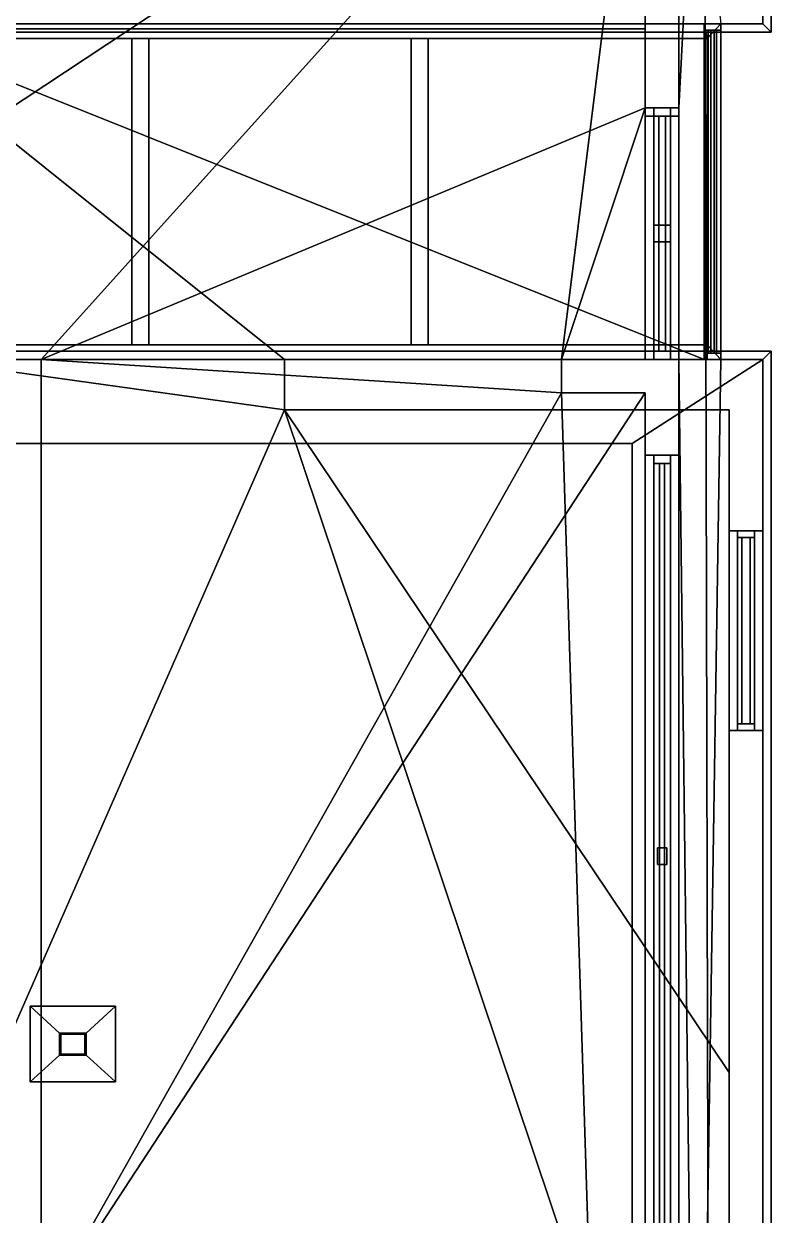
# Model space of a CAD drawing. Extents: x -7.1 to 5.5, y -11 to 12.
# Drawn here: x 0.99 to 5.44, y 0.6 to 7.7 of the extents above; entities that cross this region are included whole.
import ezdxf

# ---------------------------------------------------------------- set-up
doc = ezdxf.new("R2010")
doc.units = 0

msp = doc.modelspace()

# ---------------------------------------------------------------- linework, layer by layer
for points in [[(5.39, 7.7, 15.7), (5.44, 7.65, 15.7), (5.44, 11.95, 15.7), (5.39, 11.9, 15.7)], [(5.39, 11.9, 15.5697), (5.44, 11.95, 15.5697), (5.44, 7.65, 15.5697), (5.39, 7.7, 15.5697)], [(5.44, 11.95, 15.7), (5.44, 7.65, 15.7), (5.44, 7.65, 15.5697), (5.44, 11.95, 15.5697)], [(-7.01, 11.9, 15.8261), (-7.01, 7.7, 15.8261), (5.39, 7.7, 15.8261), (5.39, 11.9, 15.8261)], [(5.39, 7.7, 3.4953), (5.39, 11.9, 3.4953), (5.39, 11.9, 7.0953), (5.39, 7.7, 7.0953)], [(5.39, 7.7, 7.0953), (5.39, 11.9, 7.0953), (5.39, 11.9, 10.6953), (5.39, 7.7, 10.6953)], [(5.39, 7.7, 10.6953), (5.39, 11.9, 10.6953), (5.39, 11.9, 14.2953), (5.39, 7.7, 14.2953)], [(5.39, 11.9, 14.2953), (5.39, 11.9, 15.8261), (5.39, 7.7, 15.8261), (5.39, 7.7, 14.2953)], [(4.89, 7.2, 0.0953), (5.04, 10.1, 0.0953), (4.89, 9.9, 0.0953)], [(4.89, 7.2, 0.0953), (4.89, 5.7, 0.0953), (5.09, -10.8667, 0.0953), (5.04, 10.1, 0.0953)], [(5.09, -10.8667, 0.0953), (5.09, -10.8667, -0.0047), (5.04, 10.1, -0.0047), (5.04, 10.1, 0.0953)], [(4.89, 7.2, 0.0953), (4.89, 9.9, 0.0953), (4.89, 9.9, 3.2953), (4.89, 7.2, 2.0953)], [(4.89, 7.2, 3.0953), (4.89, 9.9, 3.2953), (4.89, -10.5, 3.2953), (4.89, 5.7, 3.0953)], [(4.89, 9.9, 3.2953), (5.14, 7.7, 3.2953), (5.14, 5.7, 3.2953), (4.89, -10.5, 3.2953)], [(4.89, 7.2, 2.0953), (4.89, 9.9, 3.2953), (4.89, 7.2, 3.0953)], [(4.69, 9.7, 3.0953), (-3.66, 5.7, 3.0953), (-6.31, 9.7, 3.0953)], [(-6.31, 9.7, 0.0953), (0.64, 5.7, 0.0953), (1.09, 5.7, 0.0953), (4.69, 9.7, 0.0953)], [(4.69, 9.7, 3.0953), (-1.36, 5.7, 3.0953), (-3.66, 5.7, 3.0953)], [(4.69, 9.7, 3.0953), (1.09, 5.7, 3.0953), (-1.36, 5.7, 3.0953)], [(4.69, 7.2, 3.0953), (1.09, 5.7, 3.0953), (4.69, 9.7, 3.0953)], [(1.09, 5.7, 0.0953), (4.19, 5.7, 0.0953), (4.69, 9.7, 0.0953)], [(4.69, 7.2, 0.0953), (4.69, 9.7, 0.0953), (4.19, 5.7, 0.0953)], [(4.69, 9.7, 2.0953), (4.69, 7.2, 2.0953), (4.69, 7.2, 3.0953), (4.69, 9.7, 3.0953)], [(4.69, 9.7, 0.0953), (4.69, 7.2, 0.0953), (4.69, 7.2, 2.0953), (4.69, 9.7, 2.0953)], [(4.69, 8.23, 1.0453), (-4.31, 8.23, 1.0453), (-4.31, 7.67, 1.0453), (4.69, 7.67, 1.0453)], [(4.69, 8.23, 0.9453), (4.69, 7.67, 0.9453), (-4.31, 7.67, 0.9453), (-4.31, 8.23, 0.9453)], [(-7.01, 7.7, 15.7), (-7.06, 7.65, 15.7), (5.44, 7.65, 15.7), (5.39, 7.7, 15.7)], [(5.39, 7.7, 15.5697), (5.44, 7.65, 15.5697), (-7.06, 7.65, 15.5697), (-7.01, 7.7, 15.5697)], [(-6.76, 7.7, 14.9453), (5.14, 7.7, 14.9453), (5.39, 7.7, 15.8261), (-7.01, 7.7, 15.8261)], [(5.14, 7.7, 14.9453), (-6.76, 7.7, 14.9453), (-6.6794, 7.6131, 14.9453), (5.0593, 7.6131, 14.9453)], [(5.0593, 7.6131, 14.9453), (-6.6794, 7.6131, 14.9453), (-6.66, 7.7, 14.6188), (5.04, 7.7, 14.6188)], [(-4.31, 7.67, 0.9453), (4.69, 7.67, 0.9453), (4.69, 7.67, 1.0453), (-4.31, 7.67, 1.0453)], [(5.04, 5.7, 6.8953), (-0.685, 5.7, 6.8953), (0.04, 7.7, 6.8953)], [(5.04, 5.7, 10.4953), (-0.685, 5.7, 10.4953), (0.04, 7.7, 10.4953)], [(5.04, 5.7, 3.4953), (5.04, 7.7, 3.4953), (0.04, 7.7, 3.4953), (2.54, 5.7, 3.4953)], [(0.04, 7.7, 3.4953), (5.04, 7.7, 3.4953), (5.04, 7.7, 6.8953), (0.04, 7.7, 6.8953)], [(0.04, 7.7, 6.8953), (5.04, 7.7, 6.8953), (5.04, 5.7, 6.8953)], [(0.39, 5.7, 3.4953), (2.54, 5.7, 3.4953), (0.04, 7.7, 3.4953)], [(5.04, 5.7, 7.0953), (5.04, 7.7, 7.0953), (0.04, 7.7, 7.0953), (2.54, 5.7, 7.0953)], [(0.04, 7.7, 7.0953), (5.04, 7.7, 7.0953), (5.04, 7.7, 10.4953), (0.04, 7.7, 10.4953)], [(0.04, 7.7, 10.4953), (5.04, 7.7, 10.4953), (5.04, 5.7, 10.4953)], [(0.39, 5.7, 7.0953), (2.54, 5.7, 7.0953), (0.04, 7.7, 7.0953)], [(5.04, 5.7, 10.6953), (5.04, 7.7, 10.6953), (0.04, 7.7, 10.6953), (2.54, 5.7, 10.6953)], [(0.04, 7.7, 10.6953), (5.04, 7.7, 10.6953), (5.04, 7.7, 14.6188), (0.04, 7.7, 14.6188)], [(0.39, 5.7, 10.6953), (2.54, 5.7, 10.6953), (0.04, 7.7, 10.6953)], [(5.04, 7.7, 3.4953), (5.04, 5.7, 3.4953), (5.04, 5.7375, 3.5444), (5.04, 7.6625, 3.5444)], [(5.04, 5.7, 7.0953), (5.04, 7.7, 7.0953), (5.04, 7.6625, 7.0462), (5.04, 5.7375, 7.0462)], [(5.04, 7.6625, 7.0462), (5.04, 7.7, 7.0953), (5.04, 7.7, 3.4953), (5.04, 7.6625, 3.5444)], [(5.04, 5.7, 6.8953), (5.04, 7.7, 6.8953), (5.04, 7.7, 7.0953), (5.04, 5.7, 7.0953)], [(5.04, 7.7, 7.0953), (5.04, 5.7, 7.0953), (5.04, 5.7375, 7.1444), (5.04, 7.6625, 7.1444)], [(5.04, 5.7, 10.6953), (5.04, 7.7, 10.6953), (5.04, 7.6625, 10.6462), (5.04, 5.7375, 10.6462)], [(5.04, 7.6625, 10.6462), (5.04, 7.7, 10.6953), (5.04, 7.7, 7.0953), (5.04, 7.6625, 7.1444)], [(5.04, 5.7, 10.4953), (5.04, 7.7, 10.4953), (5.04, 7.7, 10.6953), (5.04, 5.7, 10.6953)], [(5.04, 7.7, 10.6953), (5.04, 5.7, 10.6953), (5.04, 5.7375, 10.7444), (5.04, 7.6625, 10.7444)], [(5.04, 5.7, 14.2953), (5.04, 7.7, 14.2953), (5.04, 7.6625, 14.2462), (5.04, 5.7375, 14.2462)], [(5.04, 7.6625, 14.2462), (5.04, 7.7, 14.2953), (5.04, 7.7, 10.6953), (5.04, 7.6625, 10.7444)], [(5.0593, 5.7, 14.6188), (5.04, 7.7, 14.6188), (5.04, 7.7, 14.2953), (5.04, 5.7, 14.2953)], [(5.0593, 5.7869, 14.9453), (5.0593, 7.6131, 14.9453), (5.04, 7.7, 14.6188), (5.0593, 5.7, 14.6188)], [(5.14, 5.7, 14.9453), (5.14, 7.7, 14.9453), (5.0593, 7.6131, 14.9453), (5.0593, 5.7869, 14.9453)], [(5.14, 7.7, 3.4953), (5.39, 7.7, 3.4953), (5.39, 7.7, 7.0953), (5.14, 7.7, 7.0953)], [(5.14, 5.7, 7.0953), (5.14, 5.7375, 7.0462), (5.14, 7.6625, 7.0462), (5.14, 7.7, 7.0953)], [(5.14, 7.7, 3.4953), (5.14, 7.6625, 3.5444), (5.14, 5.7375, 3.5444), (5.14, 5.7, 3.4953)], [(5.14, 7.7, 7.0953), (5.14, 7.6625, 7.0462), (5.14, 7.6625, 3.5444), (5.14, 7.7, 3.4953)], [(5.14, 7.7, 7.0953), (5.39, 7.7, 7.0953), (5.39, 7.7, 10.6953), (5.14, 7.7, 10.6953)], [(5.14, 5.7, 10.6953), (5.14, 5.7375, 10.6462), (5.14, 7.6625, 10.6462), (5.14, 7.7, 10.6953)], [(5.14, 7.7, 7.0953), (5.14, 7.6625, 7.1444), (5.14, 5.7375, 7.1444), (5.14, 5.7, 7.0953)], [(5.14, 7.7, 10.6953), (5.14, 7.6625, 10.6462), (5.14, 7.6625, 7.1444), (5.14, 7.7, 7.0953)], [(5.14, 5.7, 3.2953), (5.14, 7.7, 3.2953), (5.14, 7.7, 3.4953), (5.14, 5.7, 3.4953)], [(5.14, 7.7, 10.6953), (5.39, 7.7, 10.6953), (5.39, 7.7, 14.2953), (5.14, 7.7, 14.2953)], [(5.14, 5.7, 14.2953), (5.14, 5.7375, 14.2462), (5.14, 7.6625, 14.2462), (5.14, 7.7, 14.2953)], [(5.14, 7.7, 10.6953), (5.14, 7.6625, 10.7444), (5.14, 5.7375, 10.7444), (5.14, 5.7, 10.6953)], [(5.14, 7.7, 14.2953), (5.14, 7.6625, 14.2462), (5.14, 7.6625, 10.7444), (5.14, 7.7, 10.6953)], [(5.14, 7.7, 14.2953), (5.39, 7.7, 14.2953), (5.39, 7.7, 15.8261), (5.14, 7.7, 14.9453)], [(5.14, 5.7, 14.2953), (5.14, 7.7, 14.2953), (5.14, 7.7, 14.9453), (5.14, 5.7, 14.9453)], [(5.44, 7.65, 15.7), (-7.06, 7.65, 15.7), (-7.06, 7.65, 15.5697), (5.44, 7.65, 15.5697)], [(5.0593, 7.6131, 14.8394), (5.0593, 5.7869, 14.8394), (-6.6794, 5.7869, 14.8394), (-6.6794, 7.6131, 14.8394)], [(-6.6794, 5.7869, 14.8747), (5.0593, 5.7869, 14.8747), (5.0593, 7.6131, 14.8747), (-6.6794, 7.6131, 14.8747)], [(5.0593, 7.6131, 14.8747), (5.0593, 7.6131, 14.8394), (-6.6794, 7.6131, 14.8394), (-6.6794, 7.6131, 14.8747)], [(1.6308, 7.6131, 14.8129), (1.6308, 5.7869, 14.8129), (1.6308, 5.7869, 14.9012), (1.6308, 7.6131, 14.9012)], [(1.7308, 5.7869, 14.8129), (1.6308, 5.7869, 14.8129), (1.6308, 7.6131, 14.8129), (1.7308, 7.6131, 14.8129)], [(1.7308, 7.6131, 14.9012), (1.6308, 7.6131, 14.9012), (1.6308, 5.7869, 14.9012), (1.7308, 5.7869, 14.9012)], [(1.7308, 5.7869, 14.9012), (1.7308, 5.7869, 14.8129), (1.7308, 7.6131, 14.8129), (1.7308, 7.6131, 14.9012)], [(3.3953, 7.6131, 14.9012), (3.2953, 7.6131, 14.9012), (3.2953, 5.7869, 14.9012), (3.3953, 5.7869, 14.9012)], [(3.3953, 5.7869, 14.8129), (3.2953, 5.7869, 14.8129), (3.2953, 7.6131, 14.8129), (3.3953, 7.6131, 14.8129)], [(3.2953, 7.6131, 14.8129), (3.2953, 5.7869, 14.8129), (3.2953, 5.7869, 14.9012), (3.2953, 7.6131, 14.9012)], [(3.3953, 5.7869, 14.9012), (3.3953, 5.7869, 14.8129), (3.3953, 7.6131, 14.8129), (3.3953, 7.6131, 14.9012)], [(5.14, 5.7375, 3.5444), (5.14, 7.6625, 3.5444), (5.04, 7.6625, 3.5444), (5.04, 5.7375, 3.5444)], [(5.14, 7.6625, 7.0462), (5.14, 5.7375, 7.0462), (5.04, 5.7375, 7.0462), (5.04, 7.6625, 7.0462)], [(5.14, 7.6625, 7.0462), (5.04, 7.6625, 7.0462), (5.04, 7.6625, 3.5444), (5.14, 7.6625, 3.5444)], [(5.14, 5.7375, 7.1444), (5.14, 7.6625, 7.1444), (5.04, 7.6625, 7.1444), (5.04, 5.7375, 7.1444)], [(5.14, 7.6625, 10.6462), (5.14, 5.7375, 10.6462), (5.04, 5.7375, 10.6462), (5.04, 7.6625, 10.6462)], [(5.14, 7.6625, 10.6462), (5.04, 7.6625, 10.6462), (5.04, 7.6625, 7.1444), (5.14, 7.6625, 7.1444)], [(5.14, 5.7375, 10.7444), (5.14, 7.6625, 10.7444), (5.04, 7.6625, 10.7444), (5.04, 5.7375, 10.7444)], [(5.14, 7.6625, 14.2462), (5.14, 5.7375, 14.2462), (5.04, 5.7375, 14.2462), (5.04, 7.6625, 14.2462)], [(5.14, 7.6625, 14.2462), (5.04, 7.6625, 14.2462), (5.04, 7.6625, 10.7444), (5.14, 7.6625, 10.7444)], [(5.0593, 5.7869, 14.8747), (5.0593, 5.7869, 14.8394), (5.0593, 7.6131, 14.8394), (5.0593, 7.6131, 14.8747)], [(5.065, 5.7375, 5.9444), (5.065, 7.6625, 5.9444), (5.065, 7.6625, 5.8462), (5.065, 5.7375, 5.8462)], [(5.115, 5.7375, 5.9444), (5.115, 7.6625, 5.9444), (5.065, 7.6625, 5.9444), (5.065, 5.7375, 5.9444)], [(5.115, 7.6625, 5.8462), (5.115, 5.7375, 5.8462), (5.065, 5.7375, 5.8462), (5.065, 7.6625, 5.8462)], [(5.115, 7.6625, 4.6462), (5.115, 5.7375, 4.6462), (5.065, 5.7375, 4.6462), (5.065, 7.6625, 4.6462)], [(5.115, 5.7375, 4.7444), (5.115, 7.6625, 4.7444), (5.065, 7.6625, 4.7444), (5.065, 5.7375, 4.7444)], [(5.065, 5.7375, 4.7444), (5.065, 7.6625, 4.7444), (5.065, 7.6625, 4.6462), (5.065, 5.7375, 4.6462)], [(5.065, 5.7375, 9.5444), (5.065, 7.6625, 9.5444), (5.065, 7.6625, 9.4462), (5.065, 5.7375, 9.4462)], [(5.115, 5.7375, 9.5444), (5.115, 7.6625, 9.5444), (5.065, 7.6625, 9.5444), (5.065, 5.7375, 9.5444)], [(5.115, 7.6625, 9.4462), (5.115, 5.7375, 9.4462), (5.065, 5.7375, 9.4462), (5.065, 7.6625, 9.4462)], [(5.115, 7.6625, 8.2462), (5.115, 5.7375, 8.2462), (5.065, 5.7375, 8.2462), (5.065, 7.6625, 8.2462)], [(5.115, 5.7375, 8.3444), (5.115, 7.6625, 8.3444), (5.065, 7.6625, 8.3444), (5.065, 5.7375, 8.3444)], [(5.065, 5.7375, 8.3444), (5.065, 7.6625, 8.3444), (5.065, 7.6625, 8.2462), (5.065, 5.7375, 8.2462)], [(5.065, 5.7375, 13.1444), (5.065, 7.6625, 13.1444), (5.065, 7.6625, 13.0462), (5.065, 5.7375, 13.0462)], [(5.115, 5.7375, 13.1444), (5.115, 7.6625, 13.1444), (5.065, 7.6625, 13.1444), (5.065, 5.7375, 13.1444)], [(5.115, 7.6625, 13.0462), (5.115, 5.7375, 13.0462), (5.065, 5.7375, 13.0462), (5.065, 7.6625, 13.0462)], [(5.115, 7.6625, 11.8462), (5.115, 5.7375, 11.8462), (5.065, 5.7375, 11.8462), (5.065, 7.6625, 11.8462)], [(5.115, 5.7375, 11.9444), (5.115, 7.6625, 11.9444), (5.065, 7.6625, 11.9444), (5.065, 5.7375, 11.9444)], [(5.065, 5.7375, 11.9444), (5.065, 7.6625, 11.9444), (5.065, 7.6625, 11.8462), (5.065, 5.7375, 11.8462)], [(5.08, 5.7375, 3.5444), (5.08, 5.7375, 7.0462), (5.08, 7.6625, 7.0462), (5.08, 7.6625, 3.5444)], [(5.1, 5.7375, 3.5444), (5.08, 5.7375, 3.5444), (5.08, 7.6625, 3.5444), (5.1, 7.6625, 3.5444)], [(5.1, 7.6625, 7.0462), (5.08, 7.6625, 7.0462), (5.08, 5.7375, 7.0462), (5.1, 5.7375, 7.0462)], [(5.1, 7.6625, 7.0462), (5.1, 7.6625, 3.5444), (5.08, 7.6625, 3.5444), (5.08, 7.6625, 7.0462)], [(5.08, 5.7375, 7.1444), (5.08, 5.7375, 10.6462), (5.08, 7.6625, 10.6462), (5.08, 7.6625, 7.1444)], [(5.1, 5.7375, 7.1444), (5.08, 5.7375, 7.1444), (5.08, 7.6625, 7.1444), (5.1, 7.6625, 7.1444)], [(5.1, 7.6625, 10.6462), (5.08, 7.6625, 10.6462), (5.08, 5.7375, 10.6462), (5.1, 5.7375, 10.6462)], [(5.1, 7.6625, 10.6462), (5.1, 7.6625, 7.1444), (5.08, 7.6625, 7.1444), (5.08, 7.6625, 10.6462)], [(5.08, 5.7375, 10.7444), (5.08, 5.7375, 14.2462), (5.08, 7.6625, 14.2462), (5.08, 7.6625, 10.7444)], [(5.1, 5.7375, 10.7444), (5.08, 5.7375, 10.7444), (5.08, 7.6625, 10.7444), (5.1, 7.6625, 10.7444)], [(5.1, 7.6625, 14.2462), (5.08, 7.6625, 14.2462), (5.08, 5.7375, 14.2462), (5.1, 5.7375, 14.2462)], [(5.1, 7.6625, 14.2462), (5.1, 7.6625, 10.7444), (5.08, 7.6625, 10.7444), (5.08, 7.6625, 14.2462)], [(5.1, 5.7375, 3.5444), (5.1, 7.6625, 3.5444), (5.1, 7.6625, 7.0462), (5.1, 5.7375, 7.0462)], [(5.1, 5.7375, 7.1444), (5.1, 7.6625, 7.1444), (5.1, 7.6625, 10.6462), (5.1, 5.7375, 10.6462)], [(5.1, 5.7375, 10.7444), (5.1, 7.6625, 10.7444), (5.1, 7.6625, 14.2462), (5.1, 5.7375, 14.2462)], [(5.115, 5.7375, 5.9444), (5.115, 5.7375, 5.8462), (5.115, 7.6625, 5.8462), (5.115, 7.6625, 5.9444)], [(5.115, 5.7375, 4.7444), (5.115, 5.7375, 4.6462), (5.115, 7.6625, 4.6462), (5.115, 7.6625, 4.7444)], [(5.115, 5.7375, 9.5444), (5.115, 5.7375, 9.4462), (5.115, 7.6625, 9.4462), (5.115, 7.6625, 9.5444)], [(5.115, 5.7375, 8.3444), (5.115, 5.7375, 8.2462), (5.115, 7.6625, 8.2462), (5.115, 7.6625, 8.3444)], [(5.115, 5.7375, 13.1444), (5.115, 5.7375, 13.0462), (5.115, 7.6625, 13.0462), (5.115, 7.6625, 13.1444)], [(5.115, 5.7375, 11.9444), (5.115, 5.7375, 11.8462), (5.115, 7.6625, 11.8462), (5.115, 7.6625, 11.9444)], [(4.69, 7.2, 3.0953), (4.19, 5.7, 3.0953), (1.09, 5.7, 3.0953)], [(4.69, 7.2, 3.0953), (4.69, 5.7, 3.0953), (4.19, 5.7, 3.0953)], [(4.69, 7.2, 0.0953), (4.19, 5.7, 0.0953), (4.69, 5.7, 0.0953)], [(4.69, 7.2, 2.0953), (4.69, 5.7, 2.0953), (4.69, 5.75, 2.1786), (4.69, 7.15, 2.1786)], [(4.69, 5.7, 3.0953), (4.69, 7.2, 3.0953), (4.69, 7.15, 3.0119), (4.69, 5.75, 3.0119)], [(4.69, 7.2, 3.0953), (4.69, 7.2, 2.0953), (4.69, 7.15, 2.1786), (4.69, 7.15, 3.0119)], [(4.89, 5.7, 2.0953), (4.69, 5.7, 2.0953), (4.69, 7.2, 2.0953), (4.89, 7.2, 2.0953)], [(4.69, 7.2, 0.0953), (4.89, 7.2, 0.0953), (4.89, 7.2, 2.0953), (4.69, 7.2, 2.0953)], [(4.69, 7.2, 0.0953), (4.69, 5.7, 0.0953), (4.89, 5.7, 0.0953), (4.89, 7.2, 0.0953)], [(4.74, 7.2, 2.0953), (4.74, 7.15, 2.0203), (4.74, 5.75, 2.0203), (4.74, 5.7, 2.0953)], [(4.74, 7.2, 0.0953), (4.74, 7.15, 0.0953), (4.74, 7.15, 2.0203), (4.74, 7.2, 2.0953)], [(4.84, 5.7, 2.0953), (4.84, 5.75, 2.0203), (4.84, 7.15, 2.0203), (4.84, 7.2, 2.0953)], [(4.84, 7.2, 2.0953), (4.84, 7.15, 2.0203), (4.84, 7.15, 0.0953), (4.84, 7.2, 0.0953)], [(4.89, 5.7, 2.0953), (4.89, 7.2, 2.0953), (4.89, 7.15, 2.1786), (4.89, 5.75, 2.1786)], [(4.89, 7.2, 2.0953), (4.89, 7.2, 3.0953), (4.89, 7.15, 3.0119), (4.89, 7.15, 2.1786)], [(4.89, 7.2, 3.0953), (4.89, 5.7, 3.0953), (4.89, 5.75, 3.0119), (4.89, 7.15, 3.0119)], [(4.89, 7.15, 2.1786), (4.89, 7.15, 3.0119), (4.69, 7.15, 3.0119), (4.69, 7.15, 2.1786)], [(4.89, 5.75, 3.0119), (4.69, 5.75, 3.0119), (4.69, 7.15, 3.0119), (4.89, 7.15, 3.0119)], [(4.89, 5.75, 2.1786), (4.89, 7.15, 2.1786), (4.69, 7.15, 2.1786), (4.69, 5.75, 2.1786)], [(4.84, 5.75, 2.0203), (4.74, 5.75, 2.0203), (4.74, 7.15, 2.0203), (4.84, 7.15, 2.0203)], [(4.74, 7.15, 0.0953), (4.84, 7.15, 0.0953), (4.84, 7.15, 2.0203), (4.74, 7.15, 2.0203)], [(4.77, 5.75, 2.1786), (4.77, 5.75, 3.0119), (4.77, 7.15, 3.0119), (4.77, 7.15, 2.1786)], [(4.77, 5.75, 2.1786), (4.77, 7.15, 2.1786), (4.81, 7.15, 2.1786), (4.81, 5.75, 2.1786)], [(4.77, 5.75, 3.0119), (4.81, 5.75, 3.0119), (4.81, 7.15, 3.0119), (4.77, 7.15, 3.0119)], [(4.77, 7.15, 2.1786), (4.77, 7.15, 3.0119), (4.81, 7.15, 3.0119), (4.81, 7.15, 2.1786)], [(4.81, 7.15, 2.1786), (4.81, 7.15, 3.0119), (4.81, 5.75, 3.0119), (4.81, 5.75, 2.1786)], [(4.74, 6.5, 2.1786), (4.74, 6.5, 3.0119), (4.84, 6.5, 3.0119), (4.84, 6.5, 2.1786)], [(4.74, 6.4, 2.1786), (4.74, 6.4, 3.0119), (4.74, 6.5, 3.0119), (4.74, 6.5, 2.1786)], [(4.84, 6.5, 2.1786), (4.84, 6.5, 3.0119), (4.84, 6.4, 3.0119), (4.84, 6.4, 2.1786)], [(4.84, 6.4, 2.1786), (4.84, 6.4, 3.0119), (4.74, 6.4, 3.0119), (4.74, 6.4, 2.1786)], [(-6.76, 5.7, 14.9453), (5.14, 5.7, 14.9453), (5.0593, 5.7869, 14.9453), (-6.6794, 5.7869, 14.9453)], [(-6.6794, 5.7869, 14.9453), (5.0593, 5.7869, 14.9453), (5.0593, 5.7, 14.6188), (-6.66, 5.7, 14.6188)], [(5.0593, 5.7869, 14.8394), (5.0593, 5.7869, 14.8747), (-6.6794, 5.7869, 14.8747), (-6.6794, 5.7869, 14.8394)], [(-7.06, 5.75, 15.5697), (-7.06, 5.75, 15.7), (5.44, 5.75, 15.7), (5.44, 5.75, 15.5697)], [(-7.01, 5.7, 15.5697), (-7.06, 5.75, 15.5697), (5.44, 5.75, 15.5697), (5.39, 5.7, 15.5697)], [(5.39, 5.7, 15.7), (5.44, 5.75, 15.7), (-7.06, 5.75, 15.7), (-7.01, 5.7, 15.7)], [(5.39, 5.7, 15.8261), (-7.01, 5.7, 15.8261), (-6.2318, 5.1986, 15.8261), (4.6118, 5.1986, 15.8261)], [(5.14, 5.7, 14.9453), (-6.76, 5.7, 14.9453), (-7.01, 5.7, 15.8261), (5.39, 5.7, 15.8261)], [(1.09, 5.7, 3.0953), (0.64, 5.7, 2.0953), (-0.36, 5.7, 2.0953), (-1.36, 5.7, 3.0953)], [(0.39, 5.7, 6.4953), (-0.685, 5.7, 6.8953), (5.04, 5.7, 6.8953), (2.54, 5.7, 6.4953)], [(0.39, 5.7, 10.0953), (-0.685, 5.7, 10.4953), (5.04, 5.7, 10.4953), (2.54, 5.7, 10.0953)], [(0.39, 5.7, 13.6953), (-0.685, 5.7, 14.6188), (5.0593, 5.7, 14.6188), (2.54, 5.7, 13.6953)], [(2.54, 5.4, 6.4953), (0.39, 0.5, 6.4953), (0.39, 5.7, 6.4953)], [(2.54, 5.7, 6.4953), (2.54, 5.4, 6.4953), (0.39, 5.7, 6.4953)], [(2.54, 5.4, 3.4953), (0.39, 5.7, 3.4953), (0.39, 0.5, 3.4953)], [(2.54, 5.4, 3.4953), (2.54, 5.7, 3.4953), (0.39, 5.7, 3.4953)], [(2.54, 5.4, 10.0953), (0.39, 0.5, 10.0953), (0.39, 5.7, 10.0953)], [(2.54, 5.7, 10.0953), (2.54, 5.4, 10.0953), (0.39, 5.7, 10.0953)], [(2.54, 5.4, 7.0953), (0.39, 5.7, 7.0953), (0.39, 0.5, 7.0953)], [(2.54, 5.4, 7.0953), (2.54, 5.7, 7.0953), (0.39, 5.7, 7.0953)], [(2.54, 5.4, 13.6953), (0.39, 0.5, 13.6953), (0.39, 5.7, 13.6953)], [(2.54, 5.7, 13.6953), (2.54, 5.4, 13.6953), (0.39, 5.7, 13.6953)], [(2.54, 5.4, 10.6953), (0.39, 5.7, 10.6953), (0.39, 0.5, 10.6953)], [(2.54, 5.4, 10.6953), (2.54, 5.7, 10.6953), (0.39, 5.7, 10.6953)], [(1.09, 5.7, 3.0953), (1.09, 5.7, 0.0953), (0.64, 5.7, 0.0953), (0.64, 5.7, 2.0953)], [(4.19, 5.5, 3.0953), (1.09, 5.7, 3.0953), (4.19, 5.7, 3.0953)], [(1.09, 0, 3.0953), (1.09, 5.7, 3.0953), (4.19, 5.5, 3.0953)], [(1.09, 0, 0.0953), (4.19, 5.5, 0.0953), (4.19, 5.7, 0.0953), (1.09, 5.7, 0.0953)], [(1.09, 0, 3.0953), (1.09, 0, 0.0953), (1.09, 5.7, 0.0953), (1.09, 5.7, 3.0953)], [(2.54, 5.7, 6.4953), (5.04, 5.7, 6.8953), (5.04, 5.7, 3.4953)], [(2.54, 5.7, 3.4953), (2.54, 5.7, 6.4953), (5.04, 5.7, 3.4953)], [(2.54, 5.7, 3.4953), (2.54, 5.4, 3.4953), (2.54, 5.4, 6.4953), (2.54, 5.7, 6.4953)], [(2.54, 5.7, 10.0953), (5.04, 5.7, 10.4953), (5.04, 5.7, 7.0953)], [(2.54, 5.7, 7.0953), (2.54, 5.7, 10.0953), (5.04, 5.7, 7.0953)], [(2.54, 5.7, 7.0953), (2.54, 5.4, 7.0953), (2.54, 5.4, 10.0953), (2.54, 5.7, 10.0953)], [(2.54, 5.7, 13.6953), (5.0593, 5.7, 14.6188), (5.04, 5.7, 10.6953)], [(2.54, 5.7, 10.6953), (2.54, 5.7, 13.6953), (5.04, 5.7, 10.6953)], [(2.54, 5.7, 10.6953), (2.54, 5.4, 10.6953), (2.54, 5.4, 13.6953), (2.54, 5.7, 13.6953)], [(4.19, 5.5, 3.0953), (4.19, 5.7, 3.0953), (4.19, 5.7, 0.0953), (4.19, 5.5, 0.0953)], [(4.69, 5.7, 3.0953), (4.69, 5.7, 0.0953), (4.19, 5.7, 0.0953), (4.19, 5.7, 3.0953)], [(5.39, -11, 15.8261), (5.39, 5.7, 15.8261), (4.6118, 5.1986, 15.8261), (4.6118, -10.4986, 15.8261)], [(4.89, 5.75, 3.0119), (4.89, 5.75, 2.1786), (4.69, 5.75, 2.1786), (4.69, 5.75, 3.0119)], [(4.69, 5.7, 2.0953), (4.69, 5.7, 3.0953), (4.69, 5.75, 3.0119), (4.69, 5.75, 2.1786)], [(4.89, 5.7, 0.0953), (4.69, 5.7, 0.0953), (4.69, 5.7, 2.0953), (4.89, 5.7, 2.0953)], [(4.84, 5.75, 0.0953), (4.74, 5.75, 0.0953), (4.74, 5.75, 2.0203), (4.84, 5.75, 2.0203)], [(4.74, 5.7, 2.0953), (4.74, 5.75, 2.0203), (4.74, 5.75, 0.0953), (4.74, 5.7, 0.0953)], [(4.77, 5.75, 3.0119), (4.77, 5.75, 2.1786), (4.81, 5.75, 2.1786), (4.81, 5.75, 3.0119)], [(4.84, 5.7, 0.0953), (4.84, 5.75, 0.0953), (4.84, 5.75, 2.0203), (4.84, 5.7, 2.0953)], [(4.89, 5.7, 3.0953), (4.89, 5.7, 2.0953), (4.89, 5.75, 2.1786), (4.89, 5.75, 3.0119)], [(4.89, 5.7, 3.0953), (4.89, -10.5, 3.2953), (4.89, -8.88, 2.8703), (4.89, 5.13, 2.8703)], [(4.89, 5.7, 2.0953), (4.89, 5.7, 3.0953), (4.89, 5.13, 2.8703)], [(4.89, -10.5, 3.2953), (5.14, 5.7, 3.2953), (5.39, 5.7, 3.2953), (5.39, -11, 3.2953)], [(4.89, -10.5, 0.0953), (4.89, 5.7, 0.0953), (4.89, 5.13, 0.4203), (4.89, -8.88, 0.4203)], [(4.89, 5.7, 0.0953), (4.89, 5.7, 2.0953), (4.89, 5.13, 2.8703), (4.89, 5.13, 0.4203)], [(4.89, 5.7, 0.0953), (4.89, -10.5, 0.0953), (5.09, -10.8667, 0.0953)], [(5.04, 5.7375, 3.5444), (5.04, 5.7, 3.4953), (5.04, 5.7, 7.0953), (5.04, 5.7375, 7.0462)], [(5.14, 5.7375, 3.5444), (5.04, 5.7375, 3.5444), (5.04, 5.7375, 7.0462), (5.14, 5.7375, 7.0462)], [(5.04, 5.7375, 7.1444), (5.04, 5.7, 7.0953), (5.04, 5.7, 10.6953), (5.04, 5.7375, 10.6462)], [(5.14, 5.7375, 7.1444), (5.04, 5.7375, 7.1444), (5.04, 5.7375, 10.6462), (5.14, 5.7375, 10.6462)], [(5.04, 5.7375, 10.7444), (5.04, 5.7, 10.6953), (5.04, 5.7, 14.2953), (5.04, 5.7375, 14.2462)], [(5.14, 5.7375, 10.7444), (5.04, 5.7375, 10.7444), (5.04, 5.7375, 14.2462), (5.14, 5.7375, 14.2462)], [(5.1, 5.7375, 3.5444), (5.1, 5.7375, 7.0462), (5.08, 5.7375, 7.0462), (5.08, 5.7375, 3.5444)], [(5.1, 5.7375, 7.1444), (5.1, 5.7375, 10.6462), (5.08, 5.7375, 10.6462), (5.08, 5.7375, 7.1444)], [(5.1, 5.7375, 10.7444), (5.1, 5.7375, 14.2462), (5.08, 5.7375, 14.2462), (5.08, 5.7375, 10.7444)], [(5.14, 5.7, 7.0953), (5.14, 5.7, 3.4953), (5.14, 5.7375, 3.5444), (5.14, 5.7375, 7.0462)], [(5.14, 5.7, 10.6953), (5.14, 5.7, 7.0953), (5.14, 5.7375, 7.1444), (5.14, 5.7375, 10.6462)], [(5.14, 5.7, 14.2953), (5.14, 5.7, 10.6953), (5.14, 5.7375, 10.7444), (5.14, 5.7375, 14.2462)], [(5.39, 5.7, 3.4953), (5.14, 5.7, 3.4953), (5.14, 5.7, 7.0953), (5.39, 5.7, 7.0953)], [(5.39, 5.7, 7.0953), (5.14, 5.7, 7.0953), (5.14, 5.7, 10.6953), (5.39, 5.7, 10.6953)], [(5.39, 5.7, 3.2953), (5.14, 5.7, 3.2953), (5.14, 5.7, 3.4953), (5.39, 5.7, 3.4953)], [(5.39, 5.7, 10.6953), (5.14, 5.7, 10.6953), (5.14, 5.7, 14.2953), (5.39, 5.7, 14.2953)], [(5.14, 5.7, 14.2953), (5.14, 5.7, 14.9453), (5.39, 5.7, 15.8261), (5.39, 5.7, 14.2953)], [(5.39, 5.7, 15.5697), (5.44, 5.75, 15.5697), (5.44, -11.05, 15.5697), (5.39, -11, 15.5697)], [(5.39, -11, 15.7), (5.44, -11.05, 15.7), (5.44, 5.75, 15.7), (5.39, 5.7, 15.7)], [(5.39, 5.7, 3.4953), (5.39, 4.6784, 4.3173), (5.39, 3.4882, 4.3173), (5.39, 1.45, 3.4953)], [(5.39, 5.7, 7.0953), (5.39, 4.6784, 5.6732), (5.39, 4.6784, 4.3173), (5.39, 5.7, 3.4953)], [(5.39, 1.45, 7.0953), (5.39, 3.4882, 5.6732), (5.39, 4.6784, 5.6732), (5.39, 5.7, 7.0953)], [(5.39, 5.7, 7.0953), (5.39, 4.6784, 7.9173), (5.39, 3.4882, 7.9173), (5.39, 1.45, 7.0953)], [(5.39, 5.7, 10.6953), (5.39, 4.6784, 9.2733), (5.39, 4.6784, 7.9173), (5.39, 5.7, 7.0953)], [(5.39, 1.45, 10.6953), (5.39, 3.4882, 9.2733), (5.39, 4.6784, 9.2733), (5.39, 5.7, 10.6953)], [(5.39, 5.7, 3.2953), (5.39, 5.7, 3.4953), (5.39, -11, 3.4953), (5.39, -11, 3.2953)], [(5.39, 5.7, 10.6953), (5.39, 4.6784, 11.5173), (5.39, 3.4882, 11.5173), (5.39, 1.45, 10.6953)], [(5.39, 5.7, 14.2953), (5.39, 4.6784, 12.8733), (5.39, 4.6784, 11.5173), (5.39, 5.7, 10.6953)], [(5.39, 1.45, 14.2953), (5.39, 3.4882, 12.8733), (5.39, 4.6784, 12.8733), (5.39, 5.7, 14.2953)], [(5.39, 5.7, 14.2953), (5.39, 5.7, 15.8261), (5.39, -11, 15.8261), (5.39, -11, 14.2953)], [(5.44, 5.75, 15.5697), (5.44, 5.75, 15.7), (5.44, -11.05, 15.7), (5.44, -11.05, 15.5697)], [(1.09, 0, 3.0953), (4.19, 5.5, 3.0953), (4.69, 5.5, 3.0953)], [(4.69, -10.3, 3.0953), (1.09, 0, 3.0953), (4.69, 5.5, 3.0953)], [(4.69, -10.3, 0.0953), (4.19, 5.5, 0.0953), (1.09, 0, 0.0953)], [(4.69, -10.3, 0.0953), (4.69, 5.5, 0.0953), (4.19, 5.5, 0.0953)], [(4.69, 5.5, 0.0953), (4.69, 5.5, 3.0953), (4.19, 5.5, 3.0953), (4.19, 5.5, 0.0953)], [(4.69, -10.3, 3.0953), (4.69, 5.5, 3.0953), (4.69, 5.13, 2.8703), (4.69, -8.88, 2.8703)], [(4.69, -10.3, 0.0953), (4.69, -8.88, 0.4203), (4.69, 5.13, 0.4203), (4.69, 5.5, 0.0953)], [(4.69, 5.13, 0.4203), (4.69, 5.13, 2.8703), (4.69, 5.5, 3.0953), (4.69, 5.5, 0.0953)], [(2.54, 5.4, 6.4953), (5.19, -2.5, 6.4953), (0.39, 0.5, 6.4953)], [(5.19, -2.5, 3.4953), (2.54, 5.4, 3.4953), (0.39, 0.5, 3.4953)], [(2.54, 5.4, 10.0953), (5.19, -2.5, 10.0953), (0.39, 0.5, 10.0953)], [(5.19, -2.5, 7.0953), (2.54, 5.4, 7.0953), (0.39, 0.5, 7.0953)], [(2.54, 5.4, 13.6953), (5.19, -2.5, 13.6953), (0.39, 0.5, 13.6953)], [(5.19, -2.5, 10.6953), (2.54, 5.4, 10.6953), (0.39, 0.5, 10.6953)], [(2.54, 5.4, 6.4953), (2.54, 5.4, 3.4953), (5.19, 5.4, 3.4953), (5.19, 5.4, 6.4953)], [(5.19, -2.5, 3.4953), (5.19, 1.45, 3.4953), (2.54, 5.4, 3.4953)], [(5.19, 1.45, 3.4953), (5.19, 5.4, 3.4953), (2.54, 5.4, 3.4953)], [(5.19, 5.4, 6.4953), (5.19, 1.45, 6.4953), (2.54, 5.4, 6.4953)], [(5.19, 1.45, 6.4953), (5.19, -2.5, 6.4953), (2.54, 5.4, 6.4953)], [(2.54, 5.4, 10.0953), (2.54, 5.4, 7.0953), (5.19, 5.4, 7.0953), (5.19, 5.4, 10.0953)], [(5.19, -2.5, 7.0953), (5.19, 1.45, 7.0953), (2.54, 5.4, 7.0953)], [(5.19, 1.45, 7.0953), (5.19, 5.4, 7.0953), (2.54, 5.4, 7.0953)], [(5.19, 5.4, 10.0953), (5.19, 1.45, 10.0953), (2.54, 5.4, 10.0953)], [(5.19, 1.45, 10.0953), (5.19, -2.5, 10.0953), (2.54, 5.4, 10.0953)], [(2.54, 5.4, 13.6953), (2.54, 5.4, 10.6953), (5.19, 5.4, 10.6953), (5.19, 5.4, 13.6953)], [(5.19, -2.5, 10.6953), (5.19, 1.45, 10.6953), (2.54, 5.4, 10.6953)], [(5.19, 1.45, 10.6953), (5.19, 5.4, 10.6953), (2.54, 5.4, 10.6953)], [(5.19, 5.4, 13.6953), (5.19, 1.45, 13.6953), (2.54, 5.4, 13.6953)], [(5.19, 1.45, 13.6953), (5.19, -2.5, 13.6953), (2.54, 5.4, 13.6953)], [(5.19, 1.45, 3.4953), (5.19, 3.4882, 4.3173), (5.19, 4.6784, 4.3173), (5.19, 5.4, 3.4953)], [(5.19, 5.4, 6.4953), (5.19, 4.6784, 5.6732), (5.19, 3.4882, 5.6732), (5.19, 1.45, 6.4953)], [(5.19, 5.4, 3.4953), (5.19, 4.6784, 4.3173), (5.19, 4.6784, 5.6732), (5.19, 5.4, 6.4953)], [(5.19, 1.45, 7.0953), (5.19, 3.4882, 7.9173), (5.19, 4.6784, 7.9173), (5.19, 5.4, 7.0953)], [(5.19, 5.4, 10.0953), (5.19, 4.6784, 9.2733), (5.19, 3.4882, 9.2733), (5.19, 1.45, 10.0953)], [(5.19, 5.4, 7.0953), (5.19, 4.6784, 7.9173), (5.19, 4.6784, 9.2733), (5.19, 5.4, 10.0953)], [(5.19, 1.45, 10.6953), (5.19, 3.4882, 11.5173), (5.19, 4.6784, 11.5173), (5.19, 5.4, 10.6953)], [(5.19, 5.4, 13.6953), (5.19, 4.6784, 12.8733), (5.19, 3.4882, 12.8733), (5.19, 1.45, 13.6953)], [(5.19, 5.4, 10.6953), (5.19, 4.6784, 11.5173), (5.19, 4.6784, 12.8733), (5.19, 5.4, 13.6953)], [(-6.2318, -10.4986, 16.2761), (4.6118, -10.4986, 16.2761), (4.6118, 5.1986, 16.2761), (-6.2318, 5.1986, 16.2761)], [(-6.2318, 5.1986, 15.8261), (-6.2318, 5.1986, 16.2761), (4.6118, 5.1986, 16.2761), (4.6118, 5.1986, 15.8261)], [(4.6118, 5.1986, 15.8261), (4.6118, 5.1986, 16.2761), (4.6118, -10.4986, 16.2761), (4.6118, -10.4986, 15.8261)], [(4.89, -8.88, 2.8703), (4.69, -8.88, 2.8703), (4.69, 5.13, 2.8703), (4.89, 5.13, 2.8703)], [(4.89, -8.88, 0.4203), (4.89, 5.13, 0.4203), (4.69, 5.13, 0.4203), (4.69, -8.88, 0.4203)], [(4.89, 5.13, 2.8703), (4.69, 5.13, 2.8703), (4.69, 5.13, 0.4203), (4.89, 5.13, 0.4203)], [(4.74, 5.13, 0.4203), (4.74, 5.08, 0.4703), (4.74, 5.08, 2.8203), (4.74, 5.13, 2.8703)], [(4.74, 5.13, 2.8703), (4.74, 5.08, 2.8203), (4.74, -8.83, 2.8203), (4.74, -8.88, 2.8703)], [(4.74, -8.88, 0.4203), (4.74, -8.83, 0.4703), (4.74, 5.08, 0.4703), (4.74, 5.13, 0.4203)], [(4.84, -8.88, 2.8703), (4.84, -8.83, 2.8203), (4.84, 5.08, 2.8203), (4.84, 5.13, 2.8703)], [(4.84, 5.13, 2.8703), (4.84, 5.08, 2.8203), (4.84, 5.08, 0.4703), (4.84, 5.13, 0.4203)], [(4.84, 5.13, 0.4203), (4.84, 5.08, 0.4703), (4.84, -8.83, 0.4703), (4.84, -8.88, 0.4203)], [(4.84, 5.08, 2.8203), (4.74, 5.08, 2.8203), (4.74, 5.08, 0.4703), (4.84, 5.08, 0.4703)], [(4.74, 5.08, 0.4703), (4.74, -8.83, 0.4703), (4.84, -8.83, 0.4703), (4.84, 5.08, 0.4703)], [(4.84, -8.83, 2.8203), (4.74, -8.83, 2.8203), (4.74, 5.08, 2.8203), (4.84, 5.08, 2.8203)], [(4.775, -8.83, 0.4703), (4.775, -8.83, 2.8203), (4.775, 5.08, 2.8203), (4.775, 5.08, 0.4703)], [(4.805, 5.08, 2.8203), (4.805, 5.08, 0.4703), (4.775, 5.08, 0.4703), (4.775, 5.08, 2.8203)], [(4.805, -8.83, 0.4703), (4.775, -8.83, 0.4703), (4.775, 5.08, 0.4703), (4.805, 5.08, 0.4703)], [(4.805, -8.83, 2.8203), (4.805, 5.08, 2.8203), (4.775, 5.08, 2.8203), (4.775, -8.83, 2.8203)], [(4.805, 5.08, 0.4703), (4.805, 5.08, 2.8203), (4.805, -8.83, 2.8203), (4.805, -8.83, 0.4703)], [(5.19, 4.6784, 4.3173), (5.19, 3.4882, 4.3173), (5.39, 3.4882, 4.3173), (5.39, 4.6784, 4.3173)], [(5.19, 3.4882, 5.6732), (5.19, 4.6784, 5.6732), (5.39, 4.6784, 5.6732), (5.39, 3.4882, 5.6732)], [(5.19, 4.6784, 4.3173), (5.39, 4.6784, 4.3173), (5.39, 4.6784, 5.6732), (5.19, 4.6784, 5.6732)], [(5.19, 4.6784, 7.9173), (5.19, 3.4882, 7.9173), (5.39, 3.4882, 7.9173), (5.39, 4.6784, 7.9173)], [(5.19, 3.4882, 9.2733), (5.19, 4.6784, 9.2733), (5.39, 4.6784, 9.2733), (5.39, 3.4882, 9.2733)], [(5.19, 4.6784, 7.9173), (5.39, 4.6784, 7.9173), (5.39, 4.6784, 9.2733), (5.19, 4.6784, 9.2733)], [(5.19, 4.6784, 11.5173), (5.19, 3.4882, 11.5173), (5.39, 3.4882, 11.5173), (5.39, 4.6784, 11.5173)], [(5.19, 3.4882, 12.8733), (5.19, 4.6784, 12.8733), (5.39, 4.6784, 12.8733), (5.39, 3.4882, 12.8733)], [(5.19, 4.6784, 11.5173), (5.39, 4.6784, 11.5173), (5.39, 4.6784, 12.8733), (5.19, 4.6784, 12.8733)], [(5.24, 3.4883, 4.3173), (5.24, 3.5283, 4.3573), (5.24, 4.6385, 4.3573), (5.24, 4.6785, 4.3173)], [(5.24, 4.6785, 5.6732), (5.24, 4.6385, 5.6332), (5.24, 3.5283, 5.6332), (5.24, 3.4883, 5.6732)], [(5.24, 4.6785, 4.3173), (5.24, 4.6385, 4.3573), (5.24, 4.6385, 5.6332), (5.24, 4.6785, 5.6732)], [(5.24, 3.4883, 7.9173), (5.24, 3.5283, 7.9573), (5.24, 4.6385, 7.9573), (5.24, 4.6785, 7.9173)], [(5.24, 4.6785, 9.2733), (5.24, 4.6385, 9.2333), (5.24, 3.5283, 9.2333), (5.24, 3.4883, 9.2733)], [(5.24, 4.6785, 7.9173), (5.24, 4.6385, 7.9573), (5.24, 4.6385, 9.2333), (5.24, 4.6785, 9.2733)], [(5.24, 3.4883, 11.5173), (5.24, 3.5283, 11.5573), (5.24, 4.6385, 11.5573), (5.24, 4.6785, 11.5173)], [(5.24, 4.6785, 12.8733), (5.24, 4.6385, 12.8333), (5.24, 3.5283, 12.8333), (5.24, 3.4883, 12.8733)], [(5.24, 4.6785, 11.5173), (5.24, 4.6385, 11.5573), (5.24, 4.6385, 12.8333), (5.24, 4.6785, 12.8733)], [(5.24, 4.6385, 4.3573), (5.24, 3.5283, 4.3573), (5.34, 3.5283, 4.3573), (5.34, 4.6385, 4.3573)], [(5.24, 3.5283, 5.6332), (5.24, 4.6385, 5.6332), (5.34, 4.6385, 5.6332), (5.34, 3.5283, 5.6332)], [(5.24, 4.6385, 4.3573), (5.34, 4.6385, 4.3573), (5.34, 4.6385, 5.6332), (5.24, 4.6385, 5.6332)], [(5.24, 4.6385, 7.9573), (5.24, 3.5283, 7.9573), (5.34, 3.5283, 7.9573), (5.34, 4.6385, 7.9573)], [(5.24, 3.5283, 9.2333), (5.24, 4.6385, 9.2333), (5.34, 4.6385, 9.2333), (5.34, 3.5283, 9.2333)], [(5.24, 4.6385, 7.9573), (5.34, 4.6385, 7.9573), (5.34, 4.6385, 9.2333), (5.24, 4.6385, 9.2333)], [(5.24, 4.6385, 11.5573), (5.24, 3.5283, 11.5573), (5.34, 3.5283, 11.5573), (5.34, 4.6385, 11.5573)], [(5.24, 3.5283, 12.8333), (5.24, 4.6385, 12.8333), (5.34, 4.6385, 12.8333), (5.34, 3.5283, 12.8333)], [(5.24, 4.6385, 11.5573), (5.34, 4.6385, 11.5573), (5.34, 4.6385, 12.8333), (5.24, 4.6385, 12.8333)], [(5.265, 4.6384, 4.3573), (5.265, 3.5282, 4.3573), (5.265, 3.5282, 5.6332), (5.265, 4.6384, 5.6332)], [(5.265, 4.6384, 4.3573), (5.315, 4.6384, 4.3573), (5.315, 3.5282, 4.3573), (5.265, 3.5282, 4.3573)], [(5.265, 3.5282, 5.6332), (5.315, 3.5282, 5.6332), (5.315, 4.6384, 5.6332), (5.265, 4.6384, 5.6332)], [(5.265, 4.6384, 4.3573), (5.265, 4.6384, 5.6332), (5.315, 4.6384, 5.6332), (5.315, 4.6384, 4.3573)], [(5.265, 4.6384, 7.9573), (5.265, 3.5282, 7.9573), (5.265, 3.5282, 9.2333), (5.265, 4.6384, 9.2333)], [(5.265, 4.6384, 7.9573), (5.315, 4.6384, 7.9573), (5.315, 3.5282, 7.9573), (5.265, 3.5282, 7.9573)], [(5.265, 3.5282, 9.2333), (5.315, 3.5282, 9.2333), (5.315, 4.6384, 9.2333), (5.265, 4.6384, 9.2333)], [(5.265, 4.6384, 7.9573), (5.265, 4.6384, 9.2333), (5.315, 4.6384, 9.2333), (5.315, 4.6384, 7.9573)], [(5.265, 4.6384, 11.5573), (5.265, 3.5282, 11.5573), (5.265, 3.5282, 12.8333), (5.265, 4.6384, 12.8333)], [(5.265, 4.6384, 11.5573), (5.315, 4.6384, 11.5573), (5.315, 3.5282, 11.5573), (5.265, 3.5282, 11.5573)], [(5.265, 3.5282, 12.8333), (5.315, 3.5282, 12.8333), (5.315, 4.6384, 12.8333), (5.265, 4.6384, 12.8333)], [(5.265, 4.6384, 11.5573), (5.265, 4.6384, 12.8333), (5.315, 4.6384, 12.8333), (5.315, 4.6384, 11.5573)], [(5.315, 3.5282, 4.3573), (5.315, 4.6384, 4.3573), (5.315, 4.6384, 5.6332), (5.315, 3.5282, 5.6332)], [(5.315, 3.5282, 7.9573), (5.315, 4.6384, 7.9573), (5.315, 4.6384, 9.2333), (5.315, 3.5282, 9.2333)], [(5.315, 3.5282, 11.5573), (5.315, 4.6384, 11.5573), (5.315, 4.6384, 12.8333), (5.315, 3.5282, 12.8333)], [(5.34, 4.6785, 5.6732), (5.34, 4.6385, 5.6332), (5.34, 4.6385, 4.3573), (5.34, 4.6785, 4.3173)], [(5.34, 3.4883, 5.6732), (5.34, 3.5283, 5.6332), (5.34, 4.6385, 5.6332), (5.34, 4.6785, 5.6732)], [(5.34, 4.6785, 4.3173), (5.34, 4.6385, 4.3573), (5.34, 3.5283, 4.3573), (5.34, 3.4883, 4.3173)], [(5.34, 4.6785, 9.2733), (5.34, 4.6385, 9.2333), (5.34, 4.6385, 7.9573), (5.34, 4.6785, 7.9173)], [(5.34, 3.4883, 9.2733), (5.34, 3.5283, 9.2333), (5.34, 4.6385, 9.2333), (5.34, 4.6785, 9.2733)], [(5.34, 4.6785, 7.9173), (5.34, 4.6385, 7.9573), (5.34, 3.5283, 7.9573), (5.34, 3.4883, 7.9173)], [(5.34, 4.6785, 12.8733), (5.34, 4.6385, 12.8333), (5.34, 4.6385, 11.5573), (5.34, 4.6785, 11.5173)], [(5.34, 3.4883, 12.8733), (5.34, 3.5283, 12.8333), (5.34, 4.6385, 12.8333), (5.34, 4.6785, 12.8733)], [(5.34, 4.6785, 11.5173), (5.34, 4.6385, 11.5573), (5.34, 3.5283, 11.5573), (5.34, 3.4883, 11.5173)], [(5.19, 1.45, 6.4953), (5.19, 3.4882, 5.6732), (5.19, 3.4882, 4.3173), (5.19, 1.45, 3.4953)], [(5.19, 3.4882, 4.3173), (5.19, 3.4882, 5.6732), (5.39, 3.4882, 5.6732), (5.39, 3.4882, 4.3173)], [(5.19, 1.45, 10.0953), (5.19, 3.4882, 9.2733), (5.19, 3.4882, 7.9173), (5.19, 1.45, 7.0953)], [(5.19, 3.4882, 7.9173), (5.19, 3.4882, 9.2733), (5.39, 3.4882, 9.2733), (5.39, 3.4882, 7.9173)], [(5.19, 1.45, 13.6953), (5.19, 3.4882, 12.8733), (5.19, 3.4882, 11.5173), (5.19, 1.45, 10.6953)], [(5.19, 3.4882, 11.5173), (5.19, 3.4882, 12.8733), (5.39, 3.4882, 12.8733), (5.39, 3.4882, 11.5173)], [(5.24, 3.4883, 5.6732), (5.24, 3.5283, 5.6332), (5.24, 3.5283, 4.3573), (5.24, 3.4883, 4.3173)], [(5.24, 3.5283, 4.3573), (5.24, 3.5283, 5.6332), (5.34, 3.5283, 5.6332), (5.34, 3.5283, 4.3573)], [(5.24, 3.4883, 9.2733), (5.24, 3.5283, 9.2333), (5.24, 3.5283, 7.9573), (5.24, 3.4883, 7.9173)], [(5.24, 3.5283, 7.9573), (5.24, 3.5283, 9.2333), (5.34, 3.5283, 9.2333), (5.34, 3.5283, 7.9573)], [(5.24, 3.4883, 12.8733), (5.24, 3.5283, 12.8333), (5.24, 3.5283, 11.5573), (5.24, 3.4883, 11.5173)], [(5.24, 3.5283, 11.5573), (5.24, 3.5283, 12.8333), (5.34, 3.5283, 12.8333), (5.34, 3.5283, 11.5573)], [(5.265, 3.5282, 4.3573), (5.315, 3.5282, 4.3573), (5.315, 3.5282, 5.6332), (5.265, 3.5282, 5.6332)], [(5.265, 3.5282, 7.9573), (5.315, 3.5282, 7.9573), (5.315, 3.5282, 9.2333), (5.265, 3.5282, 9.2333)], [(5.265, 3.5282, 11.5573), (5.315, 3.5282, 11.5573), (5.315, 3.5282, 12.8333), (5.265, 3.5282, 12.8333)], [(5.34, 3.4883, 4.3173), (5.34, 3.5283, 4.3573), (5.34, 3.5283, 5.6332), (5.34, 3.4883, 5.6732)], [(5.34, 3.4883, 7.9173), (5.34, 3.5283, 7.9573), (5.34, 3.5283, 9.2333), (5.34, 3.4883, 9.2733)], [(5.34, 3.4883, 11.5173), (5.34, 3.5283, 11.5573), (5.34, 3.5283, 12.8333), (5.34, 3.4883, 12.8733)], [(5.39, 1.45, 3.4953), (5.39, 3.4882, 4.3173), (5.39, 3.4882, 5.6732), (5.39, 1.45, 7.0953)], [(5.39, 1.45, 7.0953), (5.39, 3.4882, 7.9173), (5.39, 3.4882, 9.2733), (5.39, 1.45, 10.6953)], [(5.39, 1.45, 10.6953), (5.39, 3.4882, 11.5173), (5.39, 3.4882, 12.8733), (5.39, 1.45, 14.2953)], [(4.7625, 2.7901, 2.8203), (4.8174, 2.7901, 2.8203), (4.8174, 2.7901, 0.4703), (4.7625, 2.7901, 0.4703)], [(4.7625, 2.6901, 2.8203), (4.7625, 2.7901, 2.8203), (4.7625, 2.7901, 0.4703), (4.7625, 2.6901, 0.4703)], [(4.8174, 2.6901, 0.4703), (4.8174, 2.7901, 0.4703), (4.8174, 2.7901, 2.8203), (4.8174, 2.6901, 2.8203)], [(4.7625, 2.6901, 2.8203), (4.7625, 2.6901, 0.4703), (4.8174, 2.6901, 0.4703), (4.8174, 2.6901, 2.8203)], [(1.0243, 1.8453, 16.615), (1.1993, 1.6849, 16.7431), (1.3584, 1.6849, 16.7431), (1.5334, 1.8453, 16.615)], [(1.0243, 1.394, 16.615), (1.1993, 1.5545, 16.7431), (1.1993, 1.6849, 16.7431), (1.0243, 1.8453, 16.615)], [(1.025, 1.395, 16.2761), (1.0243, 1.394, 16.615), (1.0243, 1.8453, 16.615), (1.025, 1.8443, 16.2761)], [(1.025, 1.8443, 16.2761), (1.0243, 1.8453, 16.615), (1.5334, 1.8453, 16.615), (1.5327, 1.8443, 16.2761)], [(1.5334, 1.8453, 16.615), (1.3584, 1.6849, 16.7431), (1.3584, 1.5545, 16.7431), (1.5334, 1.394, 16.615)], [(1.5327, 1.8443, 16.2761), (1.5334, 1.8453, 16.615), (1.5334, 1.394, 16.615), (1.5327, 1.395, 16.2761)], [(1.1993, 1.5545, 16.7431), (1.2072, 1.5601, 21.9831), (1.2072, 1.6793, 21.9831), (1.1993, 1.6849, 16.7431)], [(1.1993, 1.6849, 16.7431), (1.2072, 1.6793, 21.9831), (1.3505, 1.6793, 21.9831), (1.3584, 1.6849, 16.7431)], [(1.2072, 1.5601, 21.9831), (1.3505, 1.5601, 21.9831), (1.3505, 1.6793, 21.9831), (1.2072, 1.6793, 21.9831)], [(1.3584, 1.6849, 16.7431), (1.3505, 1.6793, 21.9831), (1.3505, 1.5601, 21.9831), (1.3584, 1.5545, 16.7431)], [(1.5334, 1.394, 16.615), (1.3584, 1.5545, 16.7431), (1.1993, 1.5545, 16.7431), (1.0243, 1.394, 16.615)], [(1.3584, 1.5545, 16.7431), (1.3505, 1.5601, 21.9831), (1.2072, 1.5601, 21.9831), (1.1993, 1.5545, 16.7431)], [(5.19, -2.5, 3.4953), (5.19, -1.7784, 4.3173), (5.19, -0.5882, 4.3173), (5.19, 1.45, 3.4953)], [(5.19, 1.45, 6.4953), (5.19, -0.5882, 5.6732), (5.19, -1.7784, 5.6732), (5.19, -2.5, 6.4953)], [(5.19, 1.45, 3.4953), (5.19, -0.5882, 4.3173), (5.19, -0.5882, 5.6732), (5.19, 1.45, 6.4953)], [(5.19, -2.5, 7.0953), (5.19, -1.7784, 7.9173), (5.19, -0.5882, 7.9173), (5.19, 1.45, 7.0953)], [(5.19, 1.45, 10.0953), (5.19, -0.5882, 9.2733), (5.19, -1.7784, 9.2733), (5.19, -2.5, 10.0953)], [(5.19, 1.45, 7.0953), (5.19, -0.5882, 7.9173), (5.19, -0.5882, 9.2733), (5.19, 1.45, 10.0953)], [(5.19, -2.5, 10.6953), (5.19, -1.7784, 11.5173), (5.19, -0.5882, 11.5173), (5.19, 1.45, 10.6953)], [(5.19, 1.45, 13.6953), (5.19, -0.5882, 12.8733), (5.19, -1.7784, 12.8733), (5.19, -2.5, 13.6953)], [(5.19, 1.45, 10.6953), (5.19, -0.5882, 11.5173), (5.19, -0.5882, 12.8733), (5.19, 1.45, 13.6953)], [(5.39, 1.45, 7.0953), (5.39, -0.5882, 5.6732), (5.39, -0.5882, 4.3173), (5.39, 1.45, 3.4953)], [(5.39, 1.45, 3.4953), (5.39, -0.5882, 4.3173), (5.39, -1.7784, 4.3173), (5.39, -5.3667, 3.4953)], [(5.39, -5.3667, 7.0953), (5.39, -1.7784, 5.6732), (5.39, -0.5882, 5.6732), (5.39, 1.45, 7.0953)], [(5.39, 1.45, 10.6953), (5.39, -0.5882, 9.2733), (5.39, -0.5882, 7.9173), (5.39, 1.45, 7.0953)], [(5.39, 1.45, 7.0953), (5.39, -0.5882, 7.9173), (5.39, -1.7784, 7.9173), (5.39, -5.3667, 7.0953)], [(5.39, -5.3667, 10.6953), (5.39, -1.7784, 9.2733), (5.39, -0.5882, 9.2733), (5.39, 1.45, 10.6953)], [(5.39, 1.45, 10.6953), (5.39, -0.5882, 11.5173), (5.39, -1.7784, 11.5173), (5.3905, -5.3667, 10.6953)], [(5.39, 1.45, 14.2953), (5.39, -0.5882, 12.8733), (5.39, -0.5882, 11.5173), (5.39, 1.45, 10.6953)], [(5.39, -5.3667, 14.2953), (5.39, -1.7784, 12.8733), (5.39, -0.5882, 12.8733), (5.39, 1.45, 14.2953)], [(1.5327, 1.395, 16.2761), (1.5334, 1.394, 16.615), (1.0243, 1.394, 16.615), (1.025, 1.395, 16.2761)]]:
    msp.add_3dface(points)

doc.saveas('drawing.dxf')
